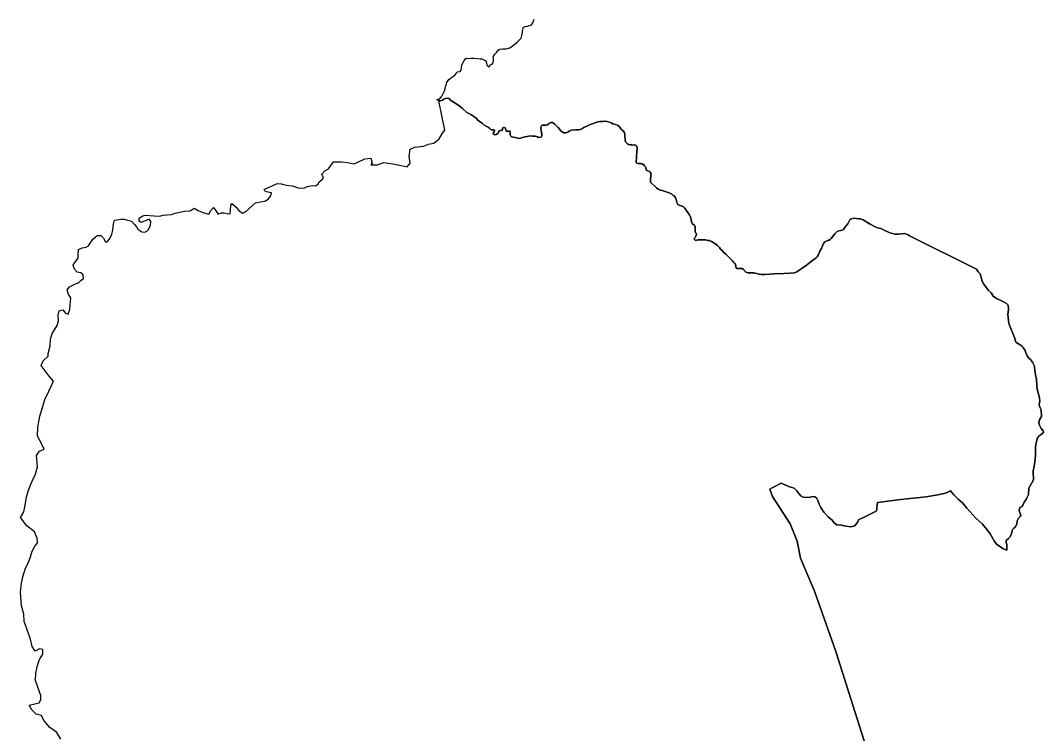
# Model space of a CAD drawing. Header units: inches. Extents: x 33.9 to 41.9, y -4.8 to 5.4.
# Drawn here: x 34.3115 to 34.4356, y 0.6985 to 0.7852 of the extents above; entities that cross this region are included whole.
import ezdxf

# ---------------------------------------------------------------- set-up
doc = ezdxf.new("R2010")
doc.units = ezdxf.units.IN
doc.header["$MEASUREMENT"] = 0
doc.layers.add('Counties', color=7, linetype='Continuous')

msp = doc.modelspace()

# ---------------------------------------------------------------- linework, layer by layer
at = {"layer": 'Counties'}
for points in [[(34.41429, 0.69622), (34.41037, 0.70857), (34.40779, 0.7159), (34.40608, 0.71992), (34.40569, 0.72196), (34.40485, 0.72407), (34.40269, 0.72741), (34.40235, 0.72829), (34.40265, 0.72846), (34.40373, 0.72903), (34.40475, 0.72857), (34.40532, 0.7284), (34.40564, 0.7281), (34.40589, 0.72775), (34.40614, 0.7275), (34.4064, 0.72733), (34.40672, 0.72729), (34.40724, 0.72733), (34.40758, 0.72739), (34.40782, 0.72737), (34.40803, 0.72724), (34.4082, 0.72691), (34.40833, 0.72647), (34.40856, 0.72607), (34.4089, 0.7255), (34.40943, 0.72495), (34.40993, 0.72451), (34.41017, 0.7242), (34.41048, 0.72397), (34.41106, 0.72392), (34.4116, 0.7238), (34.4122, 0.72373), (34.41269, 0.72385), (34.41305, 0.72431), (34.41318, 0.72461), (34.41358, 0.72478), (34.41528, 0.72562), (34.41533, 0.7258), (34.41536, 0.72612), (34.41543, 0.72667), (34.41607, 0.72676), (34.41788, 0.727), (34.41939, 0.72714), (34.42133, 0.72735), (34.42275, 0.72759), (34.42367, 0.72779), (34.4243, 0.72809), (34.42468, 0.72762), (34.4252, 0.72707), (34.42574, 0.72662), (34.42625, 0.72599), (34.42735, 0.72476), (34.42815, 0.72405), (34.42871, 0.72336), (34.42908, 0.72286), (34.42957, 0.72203), (34.42989, 0.72158), (34.43034, 0.72131), (34.43068, 0.72105), (34.4311, 0.72087), (34.43111, 0.72157), (34.43105, 0.72181), (34.43103, 0.72205), (34.43131, 0.72231), (34.43151, 0.72249), (34.43166, 0.72279), (34.43171, 0.72308), (34.4318, 0.72341), (34.43196, 0.72355), (34.43211, 0.72366), (34.43232, 0.72405), (34.43238, 0.72446), (34.43254, 0.72479), (34.43275, 0.72499), (34.43281, 0.72508), (34.43262, 0.7257), (34.4327, 0.72605), (34.43293, 0.7262), (34.43307, 0.72636), (34.4332, 0.7267), (34.43344, 0.72704), (34.43357, 0.7273), (34.43373, 0.72764), (34.43379, 0.72843), (34.43435, 0.72943), (34.43435, 0.72978), (34.43429, 0.73011), (34.43431, 0.73053), (34.43445, 0.73109), (34.4345, 0.73158), (34.43458, 0.73238), (34.4346, 0.73342), (34.43469, 0.73391), (34.43476, 0.73423), (34.43483, 0.73451), (34.43505, 0.73478), (34.43528, 0.73494), (34.43545, 0.73504), (34.43557, 0.7352), (34.43552, 0.73538), (34.43529, 0.73567), (34.43509, 0.73606), (34.43501, 0.73635), (34.43509, 0.73672), (34.43533, 0.7371), (34.43526, 0.73793), (34.43515, 0.73817), (34.43509, 0.73836), (34.43505, 0.73853), (34.43512, 0.73903), (34.43509, 0.73932), (34.43494, 0.73985), (34.43481, 0.74042), (34.43477, 0.74089), (34.43471, 0.74165), (34.43461, 0.74215), (34.43455, 0.74249), (34.4345, 0.74263), (34.43447, 0.74322), (34.43421, 0.7437), (34.43399, 0.74404), (34.43376, 0.74422), (34.43357, 0.74449), (34.43343, 0.74483), (34.4333, 0.74519), (34.43311, 0.74543), (34.433, 0.74561), (34.43254, 0.74592), (34.43222, 0.74615), (34.43203, 0.74668), (34.43136, 0.7484), (34.43123, 0.74948), (34.43127, 0.74978), (34.43131, 0.75019), (34.43129, 0.75062), (34.43108, 0.75083), (34.43079, 0.75097), (34.43038, 0.7512), (34.42987, 0.75144), (34.42945, 0.75171), (34.42922, 0.75212), (34.42885, 0.75243), (34.42856, 0.75284), (34.42832, 0.75316), (34.42813, 0.75355), (34.42799, 0.75398), (34.42788, 0.75443), (34.42764, 0.75468), (34.42743, 0.75497), (34.41929, 0.75903), (34.41915, 0.75916), (34.41875, 0.7593), (34.41794, 0.75925), (34.41753, 0.75925), (34.41723, 0.7593), (34.41692, 0.75939), (34.41669, 0.75951), (34.41638, 0.75965), (34.41607, 0.75981), (34.41583, 0.75992), (34.41544, 0.76001), (34.41508, 0.76018), (34.41453, 0.76044), (34.41415, 0.76069), (34.41389, 0.76087), (34.41367, 0.76098), (34.41336, 0.76109), (34.41317, 0.7611), (34.41286, 0.76114), (34.41252, 0.76116), (34.4123, 0.7611), (34.4121, 0.76106), (34.41194, 0.76074), (34.41181, 0.76049), (34.41156, 0.76015), (34.41129, 0.7598), (34.41115, 0.75971), (34.41075, 0.75963), (34.41055, 0.75957), (34.4104, 0.75944), (34.41024, 0.75929), (34.40982, 0.75872), (34.4097, 0.75859), (34.40958, 0.75851), (34.40945, 0.75849), (34.40934, 0.75844), (34.40918, 0.75838), (34.40904, 0.75831), (34.40887, 0.75811), (34.40877, 0.75782), (34.40863, 0.7575), (34.40845, 0.75717), (34.40822, 0.75668), (34.4081, 0.7565), (34.40796, 0.75634), (34.40773, 0.75622), (34.40738, 0.75594), (34.40681, 0.75548), (34.40566, 0.75467), (34.40548, 0.7546), (34.4053, 0.75454), (34.40483, 0.7545), (34.40405, 0.75447), (34.40287, 0.75444), (34.40176, 0.75436), (34.40135, 0.75435), (34.40106, 0.75437), (34.40074, 0.75448), (34.40043, 0.75453), (34.3999, 0.75454), (34.39978, 0.75454), (34.39971, 0.75454), (34.39947, 0.75464), (34.39934, 0.75476), (34.3993, 0.75483), (34.39919, 0.75493), (34.399, 0.75507), (34.39835, 0.75506), (34.39828, 0.75511), (34.39825, 0.75534), (34.39818, 0.75555), (34.39808, 0.75572), (34.39795, 0.75584), (34.39784, 0.75599), (34.39762, 0.75619), (34.39749, 0.75636), (34.39726, 0.75658), (34.39701, 0.7568), (34.39679, 0.75701), (34.39653, 0.75728), (34.39639, 0.75743), (34.39625, 0.7576), (34.39603, 0.75787), (34.39582, 0.75802), (34.39562, 0.75816), (34.39529, 0.75835), (34.39503, 0.75845), (34.39479, 0.75848), (34.39461, 0.75854), (34.39444, 0.75855), (34.39416, 0.75856), (34.39381, 0.75856), (34.39368, 0.75855), (34.39352, 0.7585), (34.39334, 0.75848), (34.39321, 0.75858), (34.39319, 0.75871), (34.3933, 0.75884), (34.39339, 0.75898), (34.39347, 0.75922), (34.39344, 0.75935), (34.39332, 0.7595), (34.3933, 0.75969), (34.39332, 0.75997), (34.39331, 0.7602), (34.39324, 0.76029), (34.39295, 0.76055), (34.39285, 0.76072), (34.3928, 0.76127), (34.39257, 0.76162), (34.39205, 0.7624), (34.39188, 0.76254), (34.39165, 0.76268), (34.39144, 0.76273), (34.39122, 0.76282), (34.39116, 0.76291), (34.3911, 0.76308), (34.39105, 0.76329), (34.39099, 0.7635), (34.39093, 0.76364), (34.39074, 0.76387), (34.39061, 0.76399), (34.39042, 0.76412), (34.39024, 0.76421), (34.39003, 0.7643), (34.38979, 0.76436), (34.38955, 0.76447), (34.38929, 0.76452), (34.38905, 0.76459), (34.38882, 0.7647), (34.38862, 0.76486), (34.38788, 0.76554), (34.38794, 0.76664), (34.38784, 0.76677), (34.38772, 0.76687), (34.38758, 0.76691), (34.38742, 0.76697), (34.38735, 0.76708), (34.38731, 0.76727), (34.38724, 0.76745), (34.38715, 0.76755), (34.38706, 0.76765), (34.38686, 0.76777), (34.38667, 0.7678), (34.38636, 0.76783), (34.38623, 0.76785), (34.38614, 0.76795), (34.38619, 0.76867), (34.38627, 0.76975), (34.38624, 0.76986), (34.3862, 0.76993), (34.38614, 0.77), (34.38599, 0.77006), (34.38591, 0.77005), (34.38567, 0.77009), (34.38547, 0.77009), (34.38523, 0.77012), (34.38509, 0.7702), (34.38498, 0.77031), (34.38486, 0.77046), (34.38482, 0.7707), (34.38479, 0.77125), (34.38476, 0.77141), (34.3847, 0.77162), (34.38462, 0.77174), (34.38447, 0.77184), (34.38435, 0.77199), (34.38418, 0.7722), (34.38412, 0.77229), (34.38394, 0.77242), (34.38378, 0.7725), (34.38353, 0.77258), (34.38329, 0.77264), (34.3831, 0.77274), (34.38292, 0.77284), (34.38264, 0.77293), (34.38229, 0.77297), (34.38206, 0.77293), (34.38175, 0.77291), (34.38151, 0.77286), (34.38127, 0.7728), (34.38116, 0.77276), (34.38082, 0.77262), (34.38057, 0.77256), (34.38031, 0.77244), (34.38009, 0.77232), (34.37985, 0.77222), (34.37962, 0.77208), (34.37937, 0.77196), (34.37919, 0.7719), (34.37884, 0.77191), (34.37827, 0.77186), (34.37811, 0.77178), (34.37792, 0.77166), (34.37774, 0.77156), (34.37757, 0.77152), (34.37737, 0.77154), (34.37717, 0.77165), (34.377, 0.77179), (34.37668, 0.77219), (34.37647, 0.7724), (34.37627, 0.77259), (34.37614, 0.7727), (34.37601, 0.77277), (34.37581, 0.77278), (34.37556, 0.77266), (34.37543, 0.77249), (34.37523, 0.77247), (34.37492, 0.77248), (34.37473, 0.77248), (34.37465, 0.77239), (34.37459, 0.77221), (34.3746, 0.77203), (34.37464, 0.77186), (34.37472, 0.77132), (34.37469, 0.7712), (34.37466, 0.77107), (34.37454, 0.77099), (34.37432, 0.77098), (34.37418, 0.77104), (34.37394, 0.77112), (34.37377, 0.77114), (34.37357, 0.77114), (34.37328, 0.77116), (34.37293, 0.77111), (34.37264, 0.77105), (34.37238, 0.77096), (34.37212, 0.77088), (34.37193, 0.77085), (34.37168, 0.77091), (34.37149, 0.77096), (34.37125, 0.77099), (34.37104, 0.77105), (34.37093, 0.77115), (34.37087, 0.77129), (34.37087, 0.77146), (34.37087, 0.77166), (34.37083, 0.77175), (34.37037, 0.77175), (34.37033, 0.77196), (34.37024, 0.77213), (34.37012, 0.77217), (34.36999, 0.77214), (34.36992, 0.77201), (34.36992, 0.77193), (34.36988, 0.77183), (34.36975, 0.77184), (34.36964, 0.77183), (34.36954, 0.77172), (34.36946, 0.7716), (34.36937, 0.77145), (34.36917, 0.77132), (34.36899, 0.77131), (34.36885, 0.77137), (34.36882, 0.77151), (34.36892, 0.77166), (34.36897, 0.77184), (34.36887, 0.77191), (34.3687, 0.77191), (34.36854, 0.77192), (34.36838, 0.77208), (34.3682, 0.77221), (34.36804, 0.77231), (34.36768, 0.77252), (34.36749, 0.77265), (34.36725, 0.77283), (34.36696, 0.77307), (34.36678, 0.77328), (34.36645, 0.77352), (34.36609, 0.77377), (34.36562, 0.77399), (34.36508, 0.77447), (34.36481, 0.77472), (34.36393, 0.77532), (34.36377, 0.77538), (34.3636, 0.77555), (34.36346, 0.77572), (34.36328, 0.77574), (34.36303, 0.77572), (34.36283, 0.77562), (34.36264, 0.77552), (34.3624, 0.77543), (34.3622, 0.77541), (34.36209, 0.77555), (34.36247, 0.77581), (34.36256, 0.77599), (34.3627, 0.77621), (34.36278, 0.7764), (34.36291, 0.77663), (34.36297, 0.7769), (34.36303, 0.77715), (34.36314, 0.77747), (34.3632, 0.77766), (34.36342, 0.77799), (34.36376, 0.77827), (34.36417, 0.77853), (34.36436, 0.77878), (34.36445, 0.77892), (34.36478, 0.77898), (34.36493, 0.77915), (34.36498, 0.77945), (34.36502, 0.77977), (34.36518, 0.78009), (34.36529, 0.78032), (34.36553, 0.78059), (34.36584, 0.78057), (34.36608, 0.7806), (34.36646, 0.78058), (34.36689, 0.78054), (34.36722, 0.78051), (34.36744, 0.78051), (34.36768, 0.78038), (34.3679, 0.78026), (34.36799, 0.77998), (34.36805, 0.77973), (34.36822, 0.77956), (34.36835, 0.77963), (34.36849, 0.77979), (34.36869, 0.77988), (34.3688, 0.78006), (34.36883, 0.78023), (34.36883, 0.78052), (34.3688, 0.78076), (34.369, 0.78107), (34.36924, 0.78133), (34.3694, 0.78158), (34.3696, 0.78169), (34.36999, 0.78172), (34.37037, 0.78175), (34.37081, 0.78186), (34.37127, 0.78219), (34.37175, 0.78256), (34.37218, 0.78304), (34.37226, 0.78334), (34.37234, 0.78353), (34.37241, 0.78407), (34.37246, 0.7843), (34.37268, 0.78443), (34.37297, 0.78449), (34.37323, 0.78455), (34.37345, 0.78466), (34.37364, 0.78496), (34.37376, 0.78535)], [(34.41429, 0.69622), (34.41037, 0.70857), (34.40779, 0.7159), (34.40608, 0.71992), (34.40569, 0.72196), (34.40485, 0.72407), (34.40269, 0.72741), (34.40235, 0.72829), (34.40265, 0.72846), (34.40373, 0.72903), (34.40475, 0.72857), (34.40532, 0.7284), (34.40564, 0.7281), (34.40589, 0.72775), (34.40614, 0.7275), (34.4064, 0.72733), (34.40672, 0.72729), (34.40724, 0.72733), (34.40758, 0.72739), (34.40782, 0.72737), (34.40803, 0.72724), (34.4082, 0.72691), (34.40833, 0.72647), (34.40856, 0.72607), (34.4089, 0.7255), (34.40943, 0.72495), (34.40993, 0.72451), (34.41017, 0.7242), (34.41048, 0.72397), (34.41106, 0.72392), (34.4116, 0.7238), (34.4122, 0.72373), (34.41269, 0.72385), (34.41305, 0.72431), (34.41318, 0.72461), (34.41358, 0.72478), (34.41528, 0.72562), (34.41533, 0.7258), (34.41536, 0.72612), (34.41543, 0.72667), (34.41607, 0.72676), (34.41788, 0.727), (34.41939, 0.72714), (34.42133, 0.72735), (34.42275, 0.72759), (34.42367, 0.72779), (34.4243, 0.72809), (34.42468, 0.72762), (34.4252, 0.72707), (34.42574, 0.72662), (34.42625, 0.72599), (34.42735, 0.72476), (34.42815, 0.72405), (34.42871, 0.72336), (34.42908, 0.72286), (34.42957, 0.72203), (34.42989, 0.72158), (34.43034, 0.72131), (34.43068, 0.72105), (34.4311, 0.72087), (34.43111, 0.72157), (34.43105, 0.72181), (34.43103, 0.72205), (34.43131, 0.72231), (34.43151, 0.72249), (34.43166, 0.72279), (34.43171, 0.72308), (34.4318, 0.72341), (34.43196, 0.72355), (34.43211, 0.72366), (34.43232, 0.72405), (34.43238, 0.72446), (34.43254, 0.72479), (34.43275, 0.72499), (34.43281, 0.72508), (34.43262, 0.7257), (34.4327, 0.72605), (34.43293, 0.7262), (34.43307, 0.72636), (34.4332, 0.7267), (34.43344, 0.72704), (34.43357, 0.7273), (34.43373, 0.72764), (34.43379, 0.72843), (34.43435, 0.72943), (34.43435, 0.72978), (34.43429, 0.73011), (34.43431, 0.73053), (34.43445, 0.73109), (34.4345, 0.73158), (34.43458, 0.73238), (34.4346, 0.73342), (34.43469, 0.73391), (34.43476, 0.73423), (34.43483, 0.73451), (34.43505, 0.73478), (34.43528, 0.73494), (34.43545, 0.73504), (34.43557, 0.7352), (34.43552, 0.73538), (34.43529, 0.73567), (34.43509, 0.73606), (34.43501, 0.73635), (34.43509, 0.73672), (34.43533, 0.7371), (34.43526, 0.73793), (34.43515, 0.73817), (34.43509, 0.73836), (34.43505, 0.73853), (34.43512, 0.73903), (34.43509, 0.73932), (34.43494, 0.73985), (34.43481, 0.74042), (34.43477, 0.74089), (34.43471, 0.74165), (34.43461, 0.74215), (34.43455, 0.74249), (34.4345, 0.74263), (34.43447, 0.74322), (34.43421, 0.7437), (34.43399, 0.74404), (34.43376, 0.74422), (34.43357, 0.74449), (34.43343, 0.74483), (34.4333, 0.74519), (34.43311, 0.74543), (34.433, 0.74561), (34.43254, 0.74592), (34.43222, 0.74615), (34.43203, 0.74668), (34.43136, 0.7484), (34.43123, 0.74948), (34.43127, 0.74978), (34.43131, 0.75019), (34.43129, 0.75062), (34.43108, 0.75083), (34.43079, 0.75097), (34.43038, 0.7512), (34.42987, 0.75144), (34.42945, 0.75171), (34.42922, 0.75212), (34.42885, 0.75243), (34.42856, 0.75284), (34.42832, 0.75316), (34.42813, 0.75355), (34.42799, 0.75398), (34.42788, 0.75443), (34.42764, 0.75468), (34.42743, 0.75497), (34.41929, 0.75903), (34.41915, 0.75916), (34.41875, 0.7593), (34.41794, 0.75925), (34.41753, 0.75925), (34.41723, 0.7593), (34.41692, 0.75939), (34.41669, 0.75951), (34.41638, 0.75965), (34.41607, 0.75981), (34.41583, 0.75992), (34.41544, 0.76001), (34.41508, 0.76018), (34.41453, 0.76044), (34.41415, 0.76069), (34.41389, 0.76087), (34.41367, 0.76098), (34.41336, 0.76109), (34.41317, 0.7611), (34.41286, 0.76114), (34.41252, 0.76116), (34.4123, 0.7611), (34.4121, 0.76106), (34.41194, 0.76074), (34.41181, 0.76049), (34.41156, 0.76015), (34.41129, 0.7598), (34.41115, 0.75971), (34.41075, 0.75963), (34.41055, 0.75957), (34.4104, 0.75944), (34.41024, 0.75929), (34.40982, 0.75872), (34.4097, 0.75859), (34.40958, 0.75851), (34.40945, 0.75849), (34.40934, 0.75844), (34.40918, 0.75838), (34.40904, 0.75831), (34.40887, 0.75811), (34.40877, 0.75782), (34.40863, 0.7575), (34.40845, 0.75717), (34.40822, 0.75668), (34.4081, 0.7565), (34.40796, 0.75634), (34.40773, 0.75622), (34.40738, 0.75594), (34.40681, 0.75548), (34.40566, 0.75467), (34.40548, 0.7546), (34.4053, 0.75454), (34.40483, 0.7545), (34.40405, 0.75447), (34.40287, 0.75444), (34.40176, 0.75436), (34.40135, 0.75435), (34.40106, 0.75437), (34.40074, 0.75448), (34.40043, 0.75453), (34.3999, 0.75454), (34.39978, 0.75454), (34.39971, 0.75454), (34.39947, 0.75464), (34.39934, 0.75476), (34.3993, 0.75483), (34.39919, 0.75493), (34.399, 0.75507), (34.39835, 0.75506), (34.39828, 0.75511), (34.39825, 0.75534), (34.39818, 0.75555), (34.39808, 0.75572), (34.39795, 0.75584), (34.39784, 0.75599), (34.39762, 0.75619), (34.39749, 0.75636), (34.39726, 0.75658), (34.39701, 0.7568), (34.39679, 0.75701), (34.39653, 0.75728), (34.39639, 0.75743), (34.39625, 0.7576), (34.39603, 0.75787), (34.39582, 0.75802), (34.39562, 0.75816), (34.39529, 0.75835), (34.39503, 0.75845), (34.39479, 0.75848), (34.39461, 0.75854), (34.39444, 0.75855), (34.39416, 0.75856), (34.39381, 0.75856), (34.39368, 0.75855), (34.39352, 0.7585), (34.39334, 0.75848), (34.39321, 0.75858), (34.39319, 0.75871), (34.3933, 0.75884), (34.39339, 0.75898), (34.39347, 0.75922), (34.39344, 0.75935), (34.39332, 0.7595), (34.3933, 0.75969), (34.39332, 0.75997), (34.39331, 0.7602), (34.39324, 0.76029), (34.39295, 0.76055), (34.39285, 0.76072), (34.3928, 0.76127), (34.39257, 0.76162), (34.39205, 0.7624), (34.39188, 0.76254), (34.39165, 0.76268), (34.39144, 0.76273), (34.39122, 0.76282), (34.39116, 0.76291), (34.3911, 0.76308), (34.39105, 0.76329), (34.39099, 0.7635), (34.39093, 0.76364), (34.39074, 0.76387), (34.39061, 0.76399), (34.39042, 0.76412), (34.39024, 0.76421), (34.39003, 0.7643), (34.38979, 0.76436), (34.38955, 0.76447), (34.38929, 0.76452), (34.38905, 0.76459), (34.38882, 0.7647), (34.38862, 0.76486), (34.38788, 0.76554), (34.38794, 0.76664), (34.38784, 0.76677), (34.38772, 0.76687), (34.38758, 0.76691), (34.38742, 0.76697), (34.38735, 0.76708), (34.38731, 0.76727), (34.38724, 0.76745), (34.38715, 0.76755), (34.38706, 0.76765), (34.38686, 0.76777), (34.38667, 0.7678), (34.38636, 0.76783), (34.38623, 0.76785), (34.38614, 0.76795), (34.38619, 0.76867), (34.38627, 0.76975), (34.38624, 0.76986), (34.3862, 0.76993), (34.38614, 0.77), (34.38599, 0.77006), (34.38591, 0.77005), (34.38567, 0.77009), (34.38547, 0.77009), (34.38523, 0.77012), (34.38509, 0.7702), (34.38498, 0.77031), (34.38486, 0.77046), (34.38482, 0.7707), (34.38479, 0.77125), (34.38476, 0.77141), (34.3847, 0.77162), (34.38462, 0.77174), (34.38447, 0.77184), (34.38435, 0.77199), (34.38418, 0.7722), (34.38412, 0.77229), (34.38394, 0.77242), (34.38378, 0.7725), (34.38353, 0.77258), (34.38329, 0.77264), (34.3831, 0.77274), (34.38292, 0.77284), (34.38264, 0.77293), (34.38229, 0.77297), (34.38206, 0.77293), (34.38175, 0.77291), (34.38151, 0.77286), (34.38127, 0.7728), (34.38116, 0.77276), (34.38082, 0.77262), (34.38057, 0.77256), (34.38031, 0.77244), (34.38009, 0.77232), (34.37985, 0.77222), (34.37962, 0.77208), (34.37937, 0.77196), (34.37919, 0.7719), (34.37884, 0.77191), (34.37827, 0.77186), (34.37811, 0.77178), (34.37792, 0.77166), (34.37774, 0.77156), (34.37757, 0.77152), (34.37737, 0.77154), (34.37717, 0.77165), (34.377, 0.77179), (34.37668, 0.77219), (34.37647, 0.7724), (34.37627, 0.77259), (34.37614, 0.7727), (34.37601, 0.77277), (34.37581, 0.77278), (34.37556, 0.77266), (34.37543, 0.77249), (34.37523, 0.77247), (34.37492, 0.77248), (34.37473, 0.77248), (34.37465, 0.77239), (34.37459, 0.77221), (34.3746, 0.77203), (34.37464, 0.77186), (34.37472, 0.77132), (34.37469, 0.7712), (34.37466, 0.77107), (34.37454, 0.77099), (34.37432, 0.77098), (34.37418, 0.77104), (34.37394, 0.77112), (34.37377, 0.77114), (34.37357, 0.77114), (34.37328, 0.77116), (34.37293, 0.77111), (34.37264, 0.77105), (34.37238, 0.77096), (34.37212, 0.77088), (34.37193, 0.77085), (34.37168, 0.77091), (34.37149, 0.77096), (34.37125, 0.77099), (34.37104, 0.77105), (34.37093, 0.77115), (34.37087, 0.77129), (34.37087, 0.77146), (34.37087, 0.77166), (34.37083, 0.77175), (34.37037, 0.77175), (34.37033, 0.77196), (34.37024, 0.77213), (34.37012, 0.77217), (34.36999, 0.77214), (34.36992, 0.77201), (34.36992, 0.77193), (34.36988, 0.77183), (34.36975, 0.77184), (34.36964, 0.77183), (34.36954, 0.77172), (34.36946, 0.7716), (34.36937, 0.77145), (34.36917, 0.77132), (34.36899, 0.77131), (34.36885, 0.77137), (34.36882, 0.77151), (34.36892, 0.77166), (34.36897, 0.77184), (34.36887, 0.77191), (34.3687, 0.77191), (34.36854, 0.77192), (34.36838, 0.77208), (34.3682, 0.77221), (34.36804, 0.77231), (34.36768, 0.77252), (34.36749, 0.77265), (34.36725, 0.77283), (34.36696, 0.77307), (34.36678, 0.77328), (34.36645, 0.77352), (34.36609, 0.77377), (34.36562, 0.77399), (34.36508, 0.77447), (34.36481, 0.77472), (34.36393, 0.77532), (34.36377, 0.77538), (34.3636, 0.77555), (34.36346, 0.77572), (34.36328, 0.77574), (34.36303, 0.77572), (34.36283, 0.77562), (34.36264, 0.77552), (34.3624, 0.77543), (34.3622, 0.77541), (34.36209, 0.77555), (34.36247, 0.77581), (34.36256, 0.77599), (34.3627, 0.77621), (34.36278, 0.7764), (34.36291, 0.77663), (34.36297, 0.7769), (34.36303, 0.77715), (34.36314, 0.77747), (34.3632, 0.77766), (34.36342, 0.77799), (34.36376, 0.77827), (34.36417, 0.77853), (34.36436, 0.77878), (34.36445, 0.77892), (34.36478, 0.77898), (34.36493, 0.77915), (34.36498, 0.77945), (34.36502, 0.77977), (34.36518, 0.78009), (34.36529, 0.78032), (34.36553, 0.78059), (34.36584, 0.78057), (34.36608, 0.7806), (34.36646, 0.78058), (34.36689, 0.78054), (34.36722, 0.78051), (34.36744, 0.78051), (34.36768, 0.78038), (34.3679, 0.78026), (34.36799, 0.77998), (34.36805, 0.77973), (34.36822, 0.77956), (34.36835, 0.77963), (34.36849, 0.77979), (34.36869, 0.77988), (34.3688, 0.78006), (34.36883, 0.78023), (34.36883, 0.78052), (34.3688, 0.78076), (34.369, 0.78107), (34.36924, 0.78133), (34.3694, 0.78158), (34.3696, 0.78169), (34.36999, 0.78172), (34.37037, 0.78175), (34.37081, 0.78186), (34.37127, 0.78219), (34.37175, 0.78256), (34.37218, 0.78304), (34.37226, 0.78334), (34.37234, 0.78353), (34.37241, 0.78407), (34.37246, 0.7843), (34.37268, 0.78443), (34.37297, 0.78449), (34.37323, 0.78455), (34.37345, 0.78466), (34.37364, 0.78496), (34.37376, 0.78535)], [(34.31634, 0.69795), (34.31588, 0.69874), (34.31502, 0.69938), (34.31431, 0.70021), (34.31402, 0.70082), (34.31335, 0.701), (34.31285, 0.7015), (34.31253, 0.70208), (34.31335, 0.70226), (34.31374, 0.70236), (34.31392, 0.70272), (34.31392, 0.70326), (34.31356, 0.70427), (34.31324, 0.7052), (34.31331, 0.70563), (34.31331, 0.70595), (34.31353, 0.70689), (34.31378, 0.7076), (34.31417, 0.70828), (34.31417, 0.70882), (34.31378, 0.70893), (34.31324, 0.70861), (34.31289, 0.70918), (34.31267, 0.71008), (34.31242, 0.71076), (34.31192, 0.71223), (34.31185, 0.7131), (34.31157, 0.71414), (34.31146, 0.71579), (34.31157, 0.7169), (34.31175, 0.71766), (34.31207, 0.7187), (34.31239, 0.71931), (34.31267, 0.72006), (34.31289, 0.72078), (34.31317, 0.72128), (34.31353, 0.72178), (34.31349, 0.72236), (34.31317, 0.72311), (34.31225, 0.72383), (34.31146, 0.72487), (34.31185, 0.72555), (34.312, 0.72613), (34.31218, 0.72731), (34.31239, 0.72803), (34.31271, 0.72889), (34.31303, 0.72961), (34.31325, 0.72997), (34.31353, 0.73101), (34.31339, 0.73237), (34.31378, 0.73291), (34.31432, 0.73316), (34.314, 0.73384), (34.31353, 0.73471), (34.31357, 0.73582), (34.31382, 0.73715), (34.31414, 0.73819), (34.31443, 0.73919), (34.31489, 0.7402), (34.31546, 0.74138), (34.31493, 0.74199), (34.31446, 0.74264), (34.31397, 0.74329), (34.31421, 0.74386), (34.31482, 0.74443), (34.31482, 0.74476), (34.31507, 0.74569), (34.31511, 0.74648), (34.31529, 0.7472), (34.31557, 0.74763), (34.31593, 0.74817), (34.31607, 0.7487), (34.31603, 0.74942), (34.31614, 0.74993), (34.31661, 0.75007), (34.31693, 0.74964), (34.31725, 0.74953), (34.31743, 0.7501), (34.3175, 0.75068), (34.31757, 0.75147), (34.31728, 0.75194), (34.31714, 0.75247), (34.31739, 0.75283), (34.31814, 0.75319), (34.3185, 0.75334), (34.31882, 0.75366), (34.3191, 0.75387), (34.31907, 0.7543), (34.31878, 0.75455), (34.31832, 0.75463), (34.31803, 0.75499), (34.31786, 0.75549), (34.31807, 0.75581), (34.31846, 0.75631), (34.31846, 0.75678), (34.3185, 0.75739), (34.31893, 0.75757), (34.31943, 0.75764), (34.31971, 0.75782), (34.32, 0.75825), (34.32024, 0.75865), (34.32075, 0.75908), (34.32121, 0.75908), (34.32153, 0.75875), (34.32178, 0.75832), (34.32199, 0.75832), (34.32224, 0.75861), (34.32253, 0.75919), (34.32267, 0.75976), (34.32274, 0.76044), (34.32285, 0.76094), (34.32363, 0.76105), (34.32406, 0.76105), (34.32445, 0.76094), (34.32492, 0.76083), (34.32531, 0.7604), (34.32552, 0.76012), (34.3257, 0.75983), (34.3262, 0.75951), (34.32645, 0.75947), (34.32674, 0.75958), (34.32695, 0.75976), (34.32723, 0.7603), (34.32727, 0.76076), (34.32706, 0.76105), (34.32677, 0.76094), (34.32652, 0.7608), (34.32609, 0.76065), (34.32588, 0.7608), (34.32588, 0.76116), (34.32631, 0.76148), (34.32659, 0.76155), (34.32766, 0.76148), (34.32831, 0.76141), (34.32877, 0.76155), (34.32923, 0.76159), (34.3298, 0.76162), (34.33023, 0.7618), (34.33134, 0.76202), (34.33205, 0.76205), (34.33255, 0.76238), (34.33301, 0.76209), (34.33369, 0.76184), (34.33433, 0.76166), (34.33455, 0.76209), (34.33487, 0.76248), (34.33519, 0.76202), (34.33544, 0.76166), (34.33579, 0.76184), (34.33619, 0.76184), (34.33654, 0.76173), (34.3369, 0.76169), (34.33693, 0.76216), (34.33697, 0.76277), (34.33711, 0.76295), (34.33761, 0.76252), (34.33793, 0.76209), (34.3384, 0.7618), (34.33886, 0.76202), (34.33922, 0.76237), (34.33997, 0.76306), (34.34057, 0.76316), (34.34111, 0.76323), (34.3415, 0.76349), (34.34182, 0.76388), (34.34193, 0.76424), (34.34168, 0.76428), (34.34114, 0.76442), (34.34104, 0.76467), (34.34164, 0.76496), (34.342, 0.7651), (34.34261, 0.76539), (34.34307, 0.76535), (34.34371, 0.76517), (34.34443, 0.7651), (34.34528, 0.76481), (34.34592, 0.76485), (34.34624, 0.76503), (34.34689, 0.76514), (34.34724, 0.7651), (34.34756, 0.76532), (34.34771, 0.76557), (34.34803, 0.76582), (34.34821, 0.76607), (34.34803, 0.7665), (34.34838, 0.76693), (34.34881, 0.76715), (34.34943, 0.76801), (34.35046, 0.76801), (34.35112, 0.76794), (34.35193, 0.76779), (34.35229, 0.76794), (34.35325, 0.76838), (34.35398, 0.76845), (34.35413, 0.76786), (34.35398, 0.76764), (34.35479, 0.76764), (34.35552, 0.76793), (34.35662, 0.76779), (34.35765, 0.76756), (34.35838, 0.76742), (34.35875, 0.76786), (34.3586, 0.76867), (34.35875, 0.76956), (34.35926, 0.76978), (34.36036, 0.76993), (34.36095, 0.77015), (34.36161, 0.7703), (34.36227, 0.77081), (34.36264, 0.77148), (34.36293, 0.77185), (34.3622, 0.77541), (34.3624, 0.77543), (34.36264, 0.77552), (34.36283, 0.77562), (34.36303, 0.77572), (34.36328, 0.77574), (34.36346, 0.77572), (34.3636, 0.77555), (34.36377, 0.77538), (34.36393, 0.77532), (34.36481, 0.77472), (34.36508, 0.77447), (34.36562, 0.77399), (34.36609, 0.77377), (34.36645, 0.77352), (34.36678, 0.77328), (34.36696, 0.77307), (34.36725, 0.77283), (34.36749, 0.77265), (34.36768, 0.77252), (34.36804, 0.77231), (34.3682, 0.77221), (34.36838, 0.77208), (34.36854, 0.77192), (34.3687, 0.77191), (34.36887, 0.77191), (34.36897, 0.77184), (34.36892, 0.77166), (34.36882, 0.77151), (34.36885, 0.77137), (34.36899, 0.77131), (34.36917, 0.77132), (34.36937, 0.77145), (34.36946, 0.7716), (34.36954, 0.77172), (34.36964, 0.77183), (34.36975, 0.77184), (34.36988, 0.77183), (34.36992, 0.77193), (34.36992, 0.77201), (34.36999, 0.77214), (34.37012, 0.77217), (34.37024, 0.77213), (34.37033, 0.77196), (34.37037, 0.77175), (34.37083, 0.77175), (34.37087, 0.77166), (34.37087, 0.77146), (34.37087, 0.77129), (34.37093, 0.77115), (34.37104, 0.77105), (34.37125, 0.77099), (34.37149, 0.77096), (34.37168, 0.77091), (34.37193, 0.77085), (34.37212, 0.77088), (34.37238, 0.77096), (34.37264, 0.77105), (34.37293, 0.77111), (34.37328, 0.77116), (34.37357, 0.77114), (34.37377, 0.77114), (34.37394, 0.77112), (34.37418, 0.77104), (34.37432, 0.77098), (34.37454, 0.77099), (34.37466, 0.77107), (34.37469, 0.7712), (34.37472, 0.77132), (34.37464, 0.77186), (34.3746, 0.77203), (34.37459, 0.77221), (34.37465, 0.77239), (34.37473, 0.77248), (34.37492, 0.77248), (34.37523, 0.77247), (34.37543, 0.77249), (34.37556, 0.77266), (34.37581, 0.77278), (34.37601, 0.77277), (34.37614, 0.7727), (34.37627, 0.77259), (34.37647, 0.7724), (34.37668, 0.77219), (34.377, 0.77179), (34.37717, 0.77165), (34.37737, 0.77154), (34.37757, 0.77152), (34.37774, 0.77156), (34.37792, 0.77166), (34.37811, 0.77178), (34.37827, 0.77186), (34.37884, 0.77191), (34.37919, 0.7719), (34.37937, 0.77196), (34.37962, 0.77208), (34.37985, 0.77222), (34.38009, 0.77232), (34.38031, 0.77244), (34.38057, 0.77256), (34.38082, 0.77262), (34.38116, 0.77276), (34.38127, 0.7728), (34.38151, 0.77286), (34.38175, 0.77291), (34.38206, 0.77293), (34.38229, 0.77297), (34.38264, 0.77293), (34.38292, 0.77284), (34.3831, 0.77274), (34.38329, 0.77264), (34.38353, 0.77258), (34.38378, 0.7725), (34.38394, 0.77242), (34.38412, 0.77229), (34.38418, 0.7722), (34.38435, 0.77199), (34.38447, 0.77184), (34.38462, 0.77174), (34.3847, 0.77162), (34.38476, 0.77141), (34.38479, 0.77125), (34.38482, 0.7707), (34.38486, 0.77046), (34.38498, 0.77031), (34.38509, 0.7702), (34.38523, 0.77012), (34.38547, 0.77009), (34.38567, 0.77009), (34.38591, 0.77005), (34.38599, 0.77006), (34.38614, 0.77), (34.3862, 0.76993), (34.38624, 0.76986), (34.38627, 0.76975), (34.38619, 0.76867), (34.38614, 0.76795), (34.38623, 0.76785), (34.38636, 0.76783), (34.38667, 0.7678), (34.38686, 0.76777), (34.38706, 0.76765), (34.38715, 0.76755), (34.38724, 0.76745), (34.38731, 0.76727), (34.38735, 0.76708), (34.38742, 0.76697), (34.38758, 0.76691), (34.38772, 0.76687), (34.38784, 0.76677), (34.38794, 0.76664), (34.38788, 0.76554), (34.38862, 0.76486), (34.38882, 0.7647), (34.38905, 0.76459), (34.38929, 0.76452), (34.38955, 0.76447), (34.38979, 0.76436), (34.39003, 0.7643), (34.39024, 0.76421), (34.39042, 0.76412), (34.39061, 0.76399), (34.39074, 0.76387), (34.39093, 0.76364), (34.39099, 0.7635), (34.39105, 0.76329), (34.3911, 0.76308), (34.39116, 0.76291), (34.39122, 0.76282), (34.39144, 0.76273), (34.39165, 0.76268), (34.39188, 0.76254), (34.39205, 0.7624), (34.39257, 0.76162), (34.3928, 0.76127), (34.39285, 0.76072), (34.39295, 0.76055), (34.39324, 0.76029), (34.39331, 0.7602), (34.39332, 0.75997), (34.3933, 0.75969), (34.39332, 0.7595), (34.39344, 0.75935), (34.39347, 0.75922), (34.39339, 0.75898), (34.3933, 0.75884), (34.39319, 0.75871), (34.39321, 0.75858), (34.39334, 0.75848), (34.39352, 0.7585), (34.39368, 0.75855), (34.39381, 0.75856), (34.39416, 0.75856), (34.39444, 0.75855), (34.39461, 0.75854), (34.39479, 0.75848), (34.39503, 0.75845), (34.39529, 0.75835), (34.39562, 0.75816), (34.39582, 0.75802), (34.39603, 0.75787), (34.39625, 0.7576), (34.39639, 0.75743), (34.39653, 0.75728), (34.39679, 0.75701), (34.39701, 0.7568), (34.39726, 0.75658), (34.39749, 0.75636), (34.39762, 0.75619), (34.39784, 0.75599), (34.39795, 0.75584), (34.39808, 0.75572), (34.39818, 0.75555), (34.39825, 0.75534), (34.39828, 0.75511), (34.39835, 0.75506), (34.399, 0.75507), (34.39919, 0.75493), (34.3993, 0.75483), (34.39934, 0.75476), (34.39947, 0.75464), (34.39971, 0.75454), (34.39978, 0.75454), (34.3999, 0.75454), (34.40043, 0.75453), (34.40074, 0.75448), (34.40106, 0.75437), (34.40135, 0.75435), (34.40176, 0.75436), (34.40287, 0.75444), (34.40405, 0.75447), (34.40483, 0.7545), (34.4053, 0.75454), (34.40548, 0.7546), (34.40566, 0.75467), (34.40681, 0.75548), (34.40738, 0.75594), (34.40773, 0.75622), (34.40796, 0.75634), (34.4081, 0.7565), (34.40822, 0.75668), (34.40845, 0.75717), (34.40863, 0.7575), (34.40877, 0.75782), (34.40887, 0.75811), (34.40904, 0.75831), (34.40918, 0.75838), (34.40934, 0.75844), (34.40945, 0.75849), (34.40958, 0.75851), (34.4097, 0.75859), (34.40982, 0.75872), (34.41024, 0.75929), (34.4104, 0.75944), (34.41055, 0.75957), (34.41075, 0.75963), (34.41115, 0.75971), (34.41129, 0.7598), (34.41156, 0.76015), (34.41181, 0.76049), (34.41194, 0.76074), (34.4121, 0.76106), (34.4123, 0.7611), (34.41252, 0.76116), (34.41286, 0.76114), (34.41317, 0.7611), (34.41336, 0.76109), (34.41367, 0.76098), (34.41389, 0.76087), (34.41415, 0.76069), (34.41453, 0.76044), (34.41508, 0.76018), (34.41544, 0.76001), (34.41583, 0.75992), (34.41607, 0.75981), (34.41638, 0.75965), (34.41669, 0.75951), (34.41692, 0.75939), (34.41723, 0.7593), (34.41753, 0.75925), (34.41794, 0.75925), (34.41875, 0.7593), (34.41915, 0.75916), (34.41929, 0.75903), (34.42743, 0.75497), (34.42764, 0.75468), (34.42788, 0.75443), (34.42799, 0.75398), (34.42813, 0.75355), (34.42832, 0.75316), (34.42856, 0.75284), (34.42885, 0.75243), (34.42922, 0.75212), (34.42945, 0.75171), (34.42987, 0.75144), (34.43038, 0.7512), (34.43079, 0.75097), (34.43108, 0.75083), (34.43129, 0.75062), (34.43131, 0.75019), (34.43127, 0.74978), (34.43123, 0.74948), (34.43136, 0.7484), (34.43203, 0.74668), (34.43222, 0.74615), (34.43254, 0.74592), (34.433, 0.74561), (34.43311, 0.74543), (34.4333, 0.74519), (34.43343, 0.74483), (34.43357, 0.74449), (34.43376, 0.74422), (34.43399, 0.74404), (34.43421, 0.7437), (34.43447, 0.74322), (34.4345, 0.74263), (34.43455, 0.74249), (34.43461, 0.74215), (34.43471, 0.74165), (34.43477, 0.74089), (34.43481, 0.74042), (34.43494, 0.73985), (34.43509, 0.73932), (34.43512, 0.73903), (34.43505, 0.73853), (34.43509, 0.73836), (34.43515, 0.73817), (34.43526, 0.73793), (34.43533, 0.7371), (34.43509, 0.73672), (34.43501, 0.73635), (34.43509, 0.73606), (34.43529, 0.73567), (34.43552, 0.73538), (34.43557, 0.7352), (34.43545, 0.73504), (34.43528, 0.73494), (34.43505, 0.73478), (34.43483, 0.73451), (34.43476, 0.73423), (34.43469, 0.73391), (34.4346, 0.73342), (34.43458, 0.73238), (34.4345, 0.73158), (34.43445, 0.73109), (34.43431, 0.73053), (34.43429, 0.73011), (34.43435, 0.72978), (34.43435, 0.72943), (34.43379, 0.72843), (34.43373, 0.72764), (34.43357, 0.7273), (34.43344, 0.72704), (34.4332, 0.7267), (34.43307, 0.72636), (34.43293, 0.7262), (34.4327, 0.72605), (34.43262, 0.7257), (34.43281, 0.72508), (34.43275, 0.72499), (34.43254, 0.72479), (34.43238, 0.72446), (34.43232, 0.72405), (34.43211, 0.72366), (34.43196, 0.72355), (34.4318, 0.72341), (34.43171, 0.72308), (34.43166, 0.72279), (34.43151, 0.72249), (34.43131, 0.72231), (34.43103, 0.72205), (34.43105, 0.72181), (34.43111, 0.72157), (34.4311, 0.72087), (34.43068, 0.72105), (34.43034, 0.72131), (34.42989, 0.72158), (34.42957, 0.72203), (34.42908, 0.72286), (34.42871, 0.72336), (34.42815, 0.72405), (34.42735, 0.72476), (34.42625, 0.72599), (34.42574, 0.72662), (34.4252, 0.72707), (34.42468, 0.72762), (34.4243, 0.72809), (34.42367, 0.72779), (34.42275, 0.72759), (34.42133, 0.72735), (34.41939, 0.72714), (34.41788, 0.727), (34.41607, 0.72676), (34.41543, 0.72667), (34.41536, 0.72612), (34.41533, 0.7258), (34.41528, 0.72562), (34.41358, 0.72478), (34.41318, 0.72461), (34.41305, 0.72431), (34.41269, 0.72385), (34.4122, 0.72373), (34.4116, 0.7238), (34.41106, 0.72392), (34.41048, 0.72397), (34.41017, 0.7242), (34.40993, 0.72451), (34.40943, 0.72495), (34.4089, 0.7255), (34.40856, 0.72607), (34.40833, 0.72647), (34.4082, 0.72691), (34.40803, 0.72724), (34.40782, 0.72737), (34.40758, 0.72739), (34.40724, 0.72733), (34.40672, 0.72729), (34.4064, 0.72733), (34.40614, 0.7275), (34.40589, 0.72775), (34.40564, 0.7281), (34.40532, 0.7284), (34.40475, 0.72857), (34.40373, 0.72903), (34.40265, 0.72846), (34.40235, 0.72829), (34.40269, 0.72741), (34.40485, 0.72407), (34.40569, 0.72196), (34.40608, 0.71992), (34.40779, 0.7159), (34.41037, 0.70857), (34.41429, 0.69622)], [(34.31634, 0.69795), (34.31588, 0.69874), (34.31502, 0.69938), (34.31431, 0.70021), (34.31402, 0.70082), (34.31335, 0.701), (34.31285, 0.7015), (34.31253, 0.70208), (34.31335, 0.70226), (34.31374, 0.70236), (34.31392, 0.70272), (34.31392, 0.70326), (34.31356, 0.70427), (34.31324, 0.7052), (34.31331, 0.70563), (34.31331, 0.70595), (34.31353, 0.70689), (34.31378, 0.7076), (34.31417, 0.70828), (34.31417, 0.70882), (34.31378, 0.70893), (34.31324, 0.70861), (34.31289, 0.70918), (34.31267, 0.71008), (34.31242, 0.71076), (34.31192, 0.71223), (34.31185, 0.7131), (34.31157, 0.71414), (34.31146, 0.71579), (34.31157, 0.7169), (34.31175, 0.71766), (34.31207, 0.7187), (34.31239, 0.71931), (34.31267, 0.72006), (34.31289, 0.72078), (34.31317, 0.72128), (34.31353, 0.72178), (34.31349, 0.72236), (34.31317, 0.72311), (34.31225, 0.72383), (34.31146, 0.72487), (34.31185, 0.72555), (34.312, 0.72613), (34.31218, 0.72731), (34.31239, 0.72803), (34.31271, 0.72889), (34.31303, 0.72961), (34.31325, 0.72997), (34.31353, 0.73101), (34.31339, 0.73237), (34.31378, 0.73291), (34.31432, 0.73316), (34.314, 0.73384), (34.31353, 0.73471), (34.31357, 0.73582), (34.31382, 0.73715), (34.31414, 0.73819), (34.31443, 0.73919), (34.31489, 0.7402), (34.31546, 0.74138), (34.31493, 0.74199), (34.31446, 0.74264), (34.31397, 0.74329), (34.31421, 0.74386), (34.31482, 0.74443), (34.31482, 0.74476), (34.31507, 0.74569), (34.31511, 0.74648), (34.31529, 0.7472), (34.31557, 0.74763), (34.31593, 0.74817), (34.31607, 0.7487), (34.31603, 0.74942), (34.31614, 0.74993), (34.31661, 0.75007), (34.31693, 0.74964), (34.31725, 0.74953), (34.31743, 0.7501), (34.3175, 0.75068), (34.31757, 0.75147), (34.31728, 0.75194), (34.31714, 0.75247), (34.31739, 0.75283), (34.31814, 0.75319), (34.3185, 0.75334), (34.31882, 0.75366), (34.3191, 0.75387), (34.31907, 0.7543), (34.31878, 0.75455), (34.31832, 0.75463), (34.31803, 0.75499), (34.31786, 0.75549), (34.31807, 0.75581), (34.31846, 0.75631), (34.31846, 0.75678), (34.3185, 0.75739), (34.31893, 0.75757), (34.31943, 0.75764), (34.31971, 0.75782), (34.32, 0.75825), (34.32024, 0.75865), (34.32075, 0.75908), (34.32121, 0.75908), (34.32153, 0.75875), (34.32178, 0.75832), (34.32199, 0.75832), (34.32224, 0.75861), (34.32253, 0.75919), (34.32267, 0.75976), (34.32274, 0.76044), (34.32285, 0.76094), (34.32363, 0.76105), (34.32406, 0.76105), (34.32445, 0.76094), (34.32492, 0.76083), (34.32531, 0.7604), (34.32552, 0.76012), (34.3257, 0.75983), (34.3262, 0.75951), (34.32645, 0.75947), (34.32674, 0.75958), (34.32695, 0.75976), (34.32723, 0.7603), (34.32727, 0.76076), (34.32706, 0.76105), (34.32677, 0.76094), (34.32652, 0.7608), (34.32609, 0.76065), (34.32588, 0.7608), (34.32588, 0.76116), (34.32631, 0.76148), (34.32659, 0.76155), (34.32766, 0.76148), (34.32831, 0.76141), (34.32877, 0.76155), (34.32923, 0.76159), (34.3298, 0.76162), (34.33023, 0.7618), (34.33134, 0.76202), (34.33205, 0.76205), (34.33255, 0.76238), (34.33301, 0.76209), (34.33369, 0.76184), (34.33433, 0.76166), (34.33455, 0.76209), (34.33487, 0.76248), (34.33519, 0.76202), (34.33544, 0.76166), (34.33579, 0.76184), (34.33619, 0.76184), (34.33654, 0.76173), (34.3369, 0.76169), (34.33693, 0.76216), (34.33697, 0.76277), (34.33711, 0.76295), (34.33761, 0.76252), (34.33793, 0.76209), (34.3384, 0.7618), (34.33886, 0.76202), (34.33922, 0.76237), (34.33997, 0.76306), (34.34057, 0.76316), (34.34111, 0.76323), (34.3415, 0.76349), (34.34182, 0.76388), (34.34193, 0.76424), (34.34168, 0.76428), (34.34114, 0.76442), (34.34104, 0.76467), (34.34164, 0.76496), (34.342, 0.7651), (34.34261, 0.76539), (34.34307, 0.76535), (34.34371, 0.76517), (34.34443, 0.7651), (34.34528, 0.76481), (34.34592, 0.76485), (34.34624, 0.76503), (34.34689, 0.76514), (34.34724, 0.7651), (34.34756, 0.76532), (34.34771, 0.76557), (34.34803, 0.76582), (34.34821, 0.76607), (34.34803, 0.7665), (34.34838, 0.76693), (34.34881, 0.76715), (34.34943, 0.76801), (34.35046, 0.76801), (34.35112, 0.76794), (34.35193, 0.76779), (34.35229, 0.76794), (34.35325, 0.76838), (34.35398, 0.76845), (34.35413, 0.76786), (34.35398, 0.76764), (34.35479, 0.76764), (34.35552, 0.76793), (34.35662, 0.76779), (34.35765, 0.76756), (34.35838, 0.76742), (34.35875, 0.76786), (34.3586, 0.76867), (34.35875, 0.76956), (34.35926, 0.76978), (34.36036, 0.76993), (34.36095, 0.77015), (34.36161, 0.7703), (34.36227, 0.77081), (34.36264, 0.77148), (34.36293, 0.77185), (34.3622, 0.77541), (34.3624, 0.77543), (34.36264, 0.77552), (34.36283, 0.77562), (34.36303, 0.77572), (34.36328, 0.77574), (34.36346, 0.77572), (34.3636, 0.77555), (34.36377, 0.77538), (34.36393, 0.77532), (34.36481, 0.77472), (34.36508, 0.77447), (34.36562, 0.77399), (34.36609, 0.77377), (34.36645, 0.77352), (34.36678, 0.77328), (34.36696, 0.77307), (34.36725, 0.77283), (34.36749, 0.77265), (34.36768, 0.77252), (34.36804, 0.77231), (34.3682, 0.77221), (34.36838, 0.77208), (34.36854, 0.77192), (34.3687, 0.77191), (34.36887, 0.77191), (34.36897, 0.77184), (34.36892, 0.77166), (34.36882, 0.77151), (34.36885, 0.77137), (34.36899, 0.77131), (34.36917, 0.77132), (34.36937, 0.77145), (34.36946, 0.7716), (34.36954, 0.77172), (34.36964, 0.77183), (34.36975, 0.77184), (34.36988, 0.77183), (34.36992, 0.77193), (34.36992, 0.77201), (34.36999, 0.77214), (34.37012, 0.77217), (34.37024, 0.77213), (34.37033, 0.77196), (34.37037, 0.77175), (34.37083, 0.77175), (34.37087, 0.77166), (34.37087, 0.77146), (34.37087, 0.77129), (34.37093, 0.77115), (34.37104, 0.77105), (34.37125, 0.77099), (34.37149, 0.77096), (34.37168, 0.77091), (34.37193, 0.77085), (34.37212, 0.77088), (34.37238, 0.77096), (34.37264, 0.77105), (34.37293, 0.77111), (34.37328, 0.77116), (34.37357, 0.77114), (34.37377, 0.77114), (34.37394, 0.77112), (34.37418, 0.77104), (34.37432, 0.77098), (34.37454, 0.77099), (34.37466, 0.77107), (34.37469, 0.7712), (34.37472, 0.77132), (34.37464, 0.77186), (34.3746, 0.77203), (34.37459, 0.77221), (34.37465, 0.77239), (34.37473, 0.77248), (34.37492, 0.77248), (34.37523, 0.77247), (34.37543, 0.77249), (34.37556, 0.77266), (34.37581, 0.77278), (34.37601, 0.77277), (34.37614, 0.7727), (34.37627, 0.77259), (34.37647, 0.7724), (34.37668, 0.77219), (34.377, 0.77179), (34.37717, 0.77165), (34.37737, 0.77154), (34.37757, 0.77152), (34.37774, 0.77156), (34.37792, 0.77166), (34.37811, 0.77178), (34.37827, 0.77186), (34.37884, 0.77191), (34.37919, 0.7719), (34.37937, 0.77196), (34.37962, 0.77208), (34.37985, 0.77222), (34.38009, 0.77232), (34.38031, 0.77244), (34.38057, 0.77256), (34.38082, 0.77262), (34.38116, 0.77276), (34.38127, 0.7728), (34.38151, 0.77286), (34.38175, 0.77291), (34.38206, 0.77293), (34.38229, 0.77297), (34.38264, 0.77293), (34.38292, 0.77284), (34.3831, 0.77274), (34.38329, 0.77264), (34.38353, 0.77258), (34.38378, 0.7725), (34.38394, 0.77242), (34.38412, 0.77229), (34.38418, 0.7722), (34.38435, 0.77199), (34.38447, 0.77184), (34.38462, 0.77174), (34.3847, 0.77162), (34.38476, 0.77141), (34.38479, 0.77125), (34.38482, 0.7707), (34.38486, 0.77046), (34.38498, 0.77031), (34.38509, 0.7702), (34.38523, 0.77012), (34.38547, 0.77009), (34.38567, 0.77009), (34.38591, 0.77005), (34.38599, 0.77006), (34.38614, 0.77), (34.3862, 0.76993), (34.38624, 0.76986), (34.38627, 0.76975), (34.38619, 0.76867), (34.38614, 0.76795), (34.38623, 0.76785), (34.38636, 0.76783), (34.38667, 0.7678), (34.38686, 0.76777), (34.38706, 0.76765), (34.38715, 0.76755), (34.38724, 0.76745), (34.38731, 0.76727), (34.38735, 0.76708), (34.38742, 0.76697), (34.38758, 0.76691), (34.38772, 0.76687), (34.38784, 0.76677), (34.38794, 0.76664), (34.38788, 0.76554), (34.38862, 0.76486), (34.38882, 0.7647), (34.38905, 0.76459), (34.38929, 0.76452), (34.38955, 0.76447), (34.38979, 0.76436), (34.39003, 0.7643), (34.39024, 0.76421), (34.39042, 0.76412), (34.39061, 0.76399), (34.39074, 0.76387), (34.39093, 0.76364), (34.39099, 0.7635), (34.39105, 0.76329), (34.3911, 0.76308), (34.39116, 0.76291), (34.39122, 0.76282), (34.39144, 0.76273), (34.39165, 0.76268), (34.39188, 0.76254), (34.39205, 0.7624), (34.39257, 0.76162), (34.3928, 0.76127), (34.39285, 0.76072), (34.39295, 0.76055), (34.39324, 0.76029), (34.39331, 0.7602), (34.39332, 0.75997), (34.3933, 0.75969), (34.39332, 0.7595), (34.39344, 0.75935), (34.39347, 0.75922), (34.39339, 0.75898), (34.3933, 0.75884), (34.39319, 0.75871), (34.39321, 0.75858), (34.39334, 0.75848), (34.39352, 0.7585), (34.39368, 0.75855), (34.39381, 0.75856), (34.39416, 0.75856), (34.39444, 0.75855), (34.39461, 0.75854), (34.39479, 0.75848), (34.39503, 0.75845), (34.39529, 0.75835), (34.39562, 0.75816), (34.39582, 0.75802), (34.39603, 0.75787), (34.39625, 0.7576), (34.39639, 0.75743), (34.39653, 0.75728), (34.39679, 0.75701), (34.39701, 0.7568), (34.39726, 0.75658), (34.39749, 0.75636), (34.39762, 0.75619), (34.39784, 0.75599), (34.39795, 0.75584), (34.39808, 0.75572), (34.39818, 0.75555), (34.39825, 0.75534), (34.39828, 0.75511), (34.39835, 0.75506), (34.399, 0.75507), (34.39919, 0.75493), (34.3993, 0.75483), (34.39934, 0.75476), (34.39947, 0.75464), (34.39971, 0.75454), (34.39978, 0.75454), (34.3999, 0.75454), (34.40043, 0.75453), (34.40074, 0.75448), (34.40106, 0.75437), (34.40135, 0.75435), (34.40176, 0.75436), (34.40287, 0.75444), (34.40405, 0.75447), (34.40483, 0.7545), (34.4053, 0.75454), (34.40548, 0.7546), (34.40566, 0.75467), (34.40681, 0.75548), (34.40738, 0.75594), (34.40773, 0.75622), (34.40796, 0.75634), (34.4081, 0.7565), (34.40822, 0.75668), (34.40845, 0.75717), (34.40863, 0.7575), (34.40877, 0.75782), (34.40887, 0.75811), (34.40904, 0.75831), (34.40918, 0.75838), (34.40934, 0.75844), (34.40945, 0.75849), (34.40958, 0.75851), (34.4097, 0.75859), (34.40982, 0.75872), (34.41024, 0.75929), (34.4104, 0.75944), (34.41055, 0.75957), (34.41075, 0.75963), (34.41115, 0.75971), (34.41129, 0.7598), (34.41156, 0.76015), (34.41181, 0.76049), (34.41194, 0.76074), (34.4121, 0.76106), (34.4123, 0.7611), (34.41252, 0.76116), (34.41286, 0.76114), (34.41317, 0.7611), (34.41336, 0.76109), (34.41367, 0.76098), (34.41389, 0.76087), (34.41415, 0.76069), (34.41453, 0.76044), (34.41508, 0.76018), (34.41544, 0.76001), (34.41583, 0.75992), (34.41607, 0.75981), (34.41638, 0.75965), (34.41669, 0.75951), (34.41692, 0.75939), (34.41723, 0.7593), (34.41753, 0.75925), (34.41794, 0.75925), (34.41875, 0.7593), (34.41915, 0.75916), (34.41929, 0.75903), (34.42743, 0.75497), (34.42764, 0.75468), (34.42788, 0.75443), (34.42799, 0.75398), (34.42813, 0.75355), (34.42832, 0.75316), (34.42856, 0.75284), (34.42885, 0.75243), (34.42922, 0.75212), (34.42945, 0.75171), (34.42987, 0.75144), (34.43038, 0.7512), (34.43079, 0.75097), (34.43108, 0.75083), (34.43129, 0.75062), (34.43131, 0.75019), (34.43127, 0.74978), (34.43123, 0.74948), (34.43136, 0.7484), (34.43203, 0.74668), (34.43222, 0.74615), (34.43254, 0.74592), (34.433, 0.74561), (34.43311, 0.74543), (34.4333, 0.74519), (34.43343, 0.74483), (34.43357, 0.74449), (34.43376, 0.74422), (34.43399, 0.74404), (34.43421, 0.7437), (34.43447, 0.74322), (34.4345, 0.74263), (34.43455, 0.74249), (34.43461, 0.74215), (34.43471, 0.74165), (34.43477, 0.74089), (34.43481, 0.74042), (34.43494, 0.73985), (34.43509, 0.73932), (34.43512, 0.73903), (34.43505, 0.73853), (34.43509, 0.73836), (34.43515, 0.73817), (34.43526, 0.73793), (34.43533, 0.7371), (34.43509, 0.73672), (34.43501, 0.73635), (34.43509, 0.73606), (34.43529, 0.73567), (34.43552, 0.73538), (34.43557, 0.7352), (34.43545, 0.73504), (34.43528, 0.73494), (34.43505, 0.73478), (34.43483, 0.73451), (34.43476, 0.73423), (34.43469, 0.73391), (34.4346, 0.73342), (34.43458, 0.73238), (34.4345, 0.73158), (34.43445, 0.73109), (34.43431, 0.73053), (34.43429, 0.73011), (34.43435, 0.72978), (34.43435, 0.72943), (34.43379, 0.72843), (34.43373, 0.72764), (34.43357, 0.7273), (34.43344, 0.72704), (34.4332, 0.7267), (34.43307, 0.72636), (34.43293, 0.7262), (34.4327, 0.72605), (34.43262, 0.7257), (34.43281, 0.72508), (34.43275, 0.72499), (34.43254, 0.72479), (34.43238, 0.72446), (34.43232, 0.72405), (34.43211, 0.72366), (34.43196, 0.72355), (34.4318, 0.72341), (34.43171, 0.72308), (34.43166, 0.72279), (34.43151, 0.72249), (34.43131, 0.72231), (34.43103, 0.72205), (34.43105, 0.72181), (34.43111, 0.72157), (34.4311, 0.72087), (34.43068, 0.72105), (34.43034, 0.72131), (34.42989, 0.72158), (34.42957, 0.72203), (34.42908, 0.72286), (34.42871, 0.72336), (34.42815, 0.72405), (34.42735, 0.72476), (34.42625, 0.72599), (34.42574, 0.72662), (34.4252, 0.72707), (34.42468, 0.72762), (34.4243, 0.72809), (34.42367, 0.72779), (34.42275, 0.72759), (34.42133, 0.72735), (34.41939, 0.72714), (34.41788, 0.727), (34.41607, 0.72676), (34.41543, 0.72667), (34.41536, 0.72612), (34.41533, 0.7258), (34.41528, 0.72562), (34.41358, 0.72478), (34.41318, 0.72461), (34.41305, 0.72431), (34.41269, 0.72385), (34.4122, 0.72373), (34.4116, 0.7238), (34.41106, 0.72392), (34.41048, 0.72397), (34.41017, 0.7242), (34.40993, 0.72451), (34.40943, 0.72495), (34.4089, 0.7255), (34.40856, 0.72607), (34.40833, 0.72647), (34.4082, 0.72691), (34.40803, 0.72724), (34.40782, 0.72737), (34.40758, 0.72739), (34.40724, 0.72733), (34.40672, 0.72729), (34.4064, 0.72733), (34.40614, 0.7275), (34.40589, 0.72775), (34.40564, 0.7281), (34.40532, 0.7284), (34.40475, 0.72857), (34.40373, 0.72903), (34.40265, 0.72846), (34.40235, 0.72829), (34.40269, 0.72741), (34.40485, 0.72407), (34.40569, 0.72196), (34.40608, 0.71992), (34.40779, 0.7159), (34.41037, 0.70857), (34.41429, 0.69622)]]:
    msp.add_lwpolyline(points, dxfattribs=at)
msp.add_lwpolyline([(34.36209, 0.77555), (34.36202, 0.77551), (34.36202, 0.77563)], close=True, dxfattribs=at)
msp.add_lwpolyline([(34.36209, 0.77555), (34.36202, 0.77551), (34.36202, 0.77563)], close=True, dxfattribs=at)

doc.saveas('drawing.dxf')
